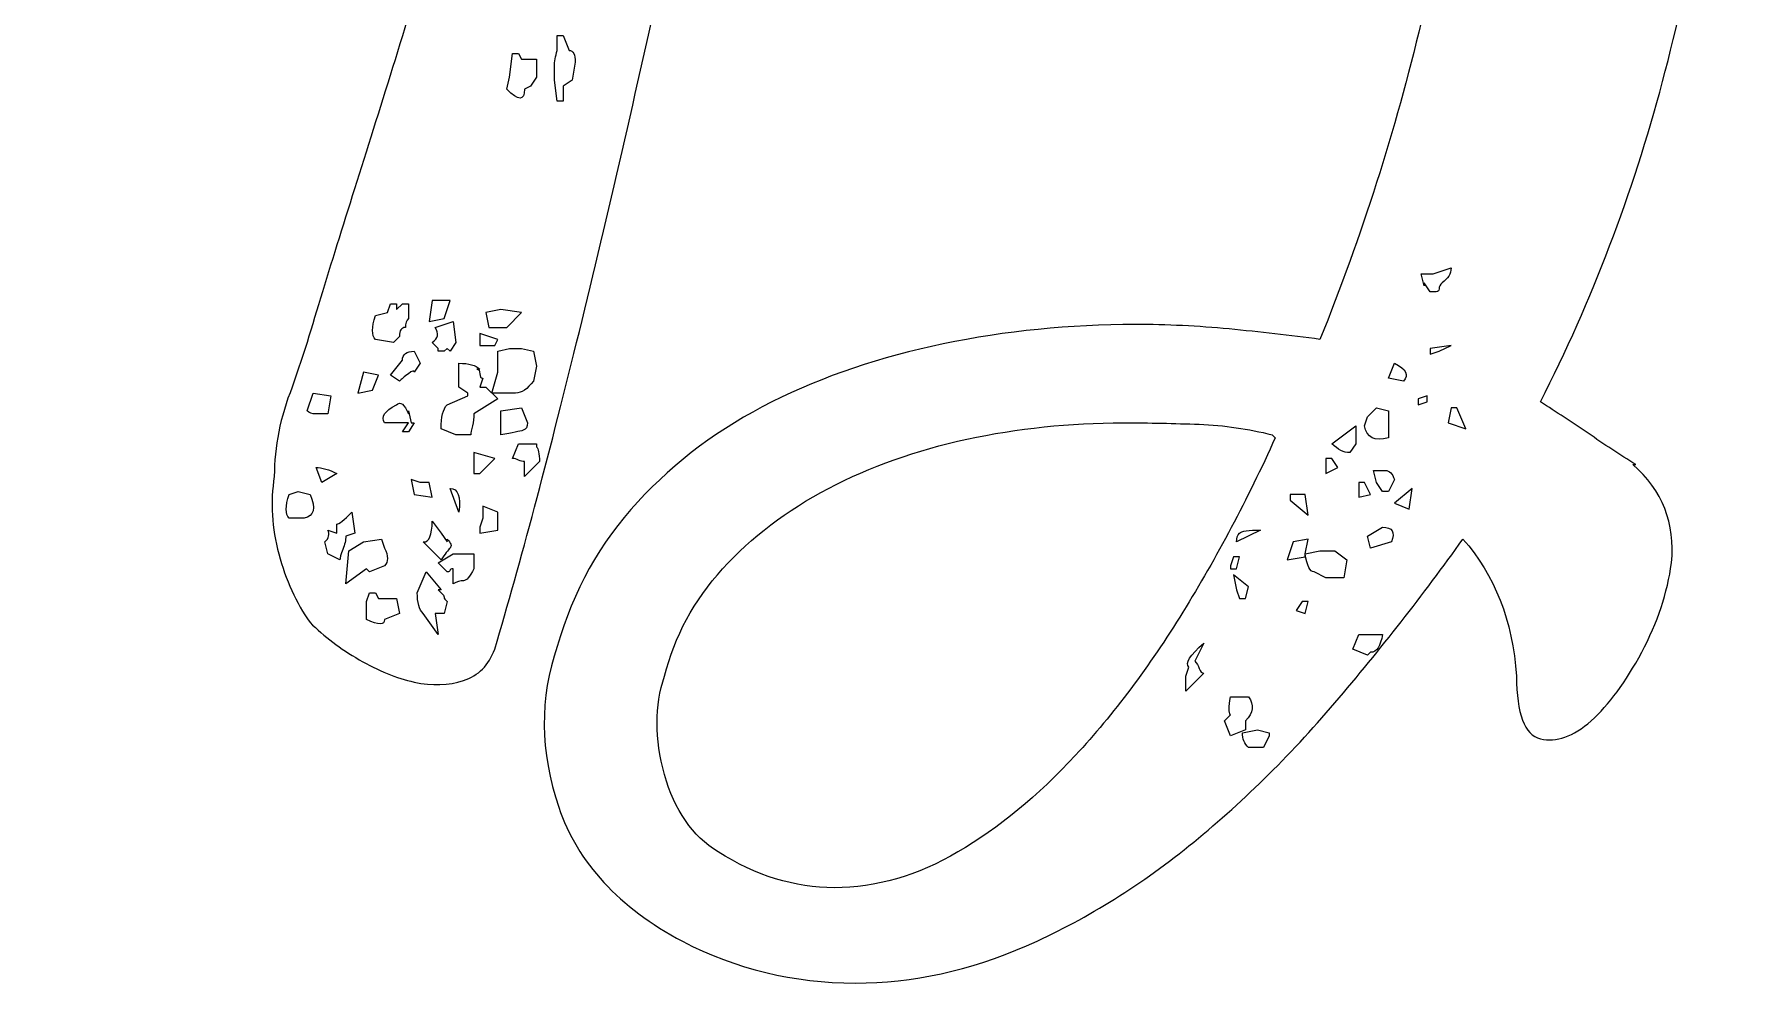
# Model space of a CAD drawing. Header units: inches. Extents: x 148 to 932, y -934 to -146.
# Drawn here: x 147.8 to 379.3, y -884.3 to -754.9 of the extents above; entities that cross this region are included whole.
import ezdxf

# ---------------------------------------------------------------- set-up
doc = ezdxf.new("R2010")
doc.units = ezdxf.units.IN
doc.header["$MEASUREMENT"] = 0
doc.layers.add('Layer 1', color=7, linetype='Continuous')

# ---------------------------------------------------------------- blocks, each defined once
blk = doc.blocks.new('block 3')
at = {"layer": 'Layer 1', "lineweight": 0}
for points in [[(203.75, -793.72), (204.56, -791.28), (202.12, -791.28), (201.72, -794.12), (203.75, -793.72)], [(211.47, -792.5), (209.44, -792.91), (209.84, -794.94), (212.28, -794.94), (214.31, -792.91), (211.47, -792.5)], [(208.62, -797.37), (210.65, -797.37), (211.06, -796.56), (208.62, -795.75), (208.62, -797.37)], [(341.01, -797.37), (338.17, -797.78), (338.17, -798.59), (339.38, -798.18), (341.01, -797.37)], [(194.81, -801.43), (192.78, -801.03), (191.97, -803.87), (194, -803.46), (194.81, -801.43)], [(336.54, -804.68), (336.54, -805.49), (337.76, -805.09), (337.76, -804.27), (336.54, -804.68)], [(340.6, -807.93), (343.04, -808.74), (341.82, -805.9), (341.01, -805.9), (340.6, -807.93)], [(207.81, -811.99), (207.81, -814.83), (208.62, -814.83), (210.65, -812.8), (207.81, -811.99)], [(325.58, -814.02), (324.77, -812.8), (323.95, -812.8), (323.95, -814.83), (325.58, -814.02)], [(200.5, -816.05), (199.28, -815.65), (199.69, -817.68), (202.12, -818.08), (201.72, -816.05), (200.5, -816.05)], [(329.23, -816.05), (328.42, -816.05), (328.42, -818.08), (330.04, -817.68), (329.23, -816.05)], [(335.32, -819.71), (335.73, -816.86), (333.29, -818.89), (335.32, -819.71)], [(208.62, -822.96), (211.06, -822.55), (211.06, -820.11), (209.03, -819.3), (209.03, -820.92), (208.62, -822.14), (208.62, -822.96)], [(321.52, -820.52), (321.11, -817.68), (319.08, -817.68), (319.08, -818.49), (321.52, -820.52)], [(318.67, -826.61), (321.11, -826.2), (321.11, -825.8), (321.52, -823.77), (319.49, -824.17), (318.67, -826.61)], [(310.96, -827.83), (311.77, -827.83), (312.18, -826.2), (311.36, -826.2), (310.96, -827.42), (310.96, -827.83)], [(311.36, -828.64), (311.77, -830.67), (312.18, -831.89), (312.99, -831.89), (313.39, -830.27), (311.36, -828.64)], [(321.11, -833.92), (321.52, -832.3), (320.7, -832.3), (319.89, -833.51), (321.11, -833.92)]]:
    blk.add_lwpolyline(points, dxfattribs=at)
for points, knots in [([(240.3, -598.39), (240.3, -598.39), (238.27, -597.98), (238.27, -597.98), (251.53, -592.29), (264.8, -588.64), (278.06, -587.01), (298.37, -585.66), (315.22, -588.78), (328.62, -596.36), (342.02, -603.94), (352.58, -614.02), (360.3, -626.61), (368.01, -639.2), (373.22, -653.41), (375.93, -669.25), (378.64, -685.09), (379.31, -700.72), (377.96, -716.15), (376.61, -731.05), (373.9, -746.14), (369.84, -761.43), (365.78, -776.73), (360.23, -791.28), (353.19, -805.09), (355.36, -806.44), (357.52, -807.87), (359.69, -809.35), (361.85, -810.84), (364.02, -812.26), (366.19, -813.62), (366.19, -813.62), (365.78, -813.62), (365.78, -813.62), (369.84, -817.14), (371.6, -821.6), (371.06, -827.02), (370.51, -831.08), (369.16, -835.14), (367, -839.2), (364.83, -843.26), (362.53, -846.37), (360.1, -848.54), (357.66, -850.7), (355.36, -851.52), (353.19, -850.98), (351.02, -850.43), (349.94, -847.59), (349.94, -842.45), (349.4, -834.87), (346.96, -828.64), (342.63, -823.77), (337.22, -831.35), (331.4, -838.79), (325.17, -846.1), (318.94, -853.41), (312.31, -859.91), (305.27, -865.6), (298.23, -871.28), (290.86, -875.81), (283.14, -879.2), (275.42, -882.58), (267.64, -884.28), (259.79, -884.28), (251.4, -884.28), (243.55, -882.38), (236.24, -878.59), (227.57, -873.98), (221.95, -867.89), (219.38, -860.32), (216.81, -852.73), (216.74, -845.42), (219.18, -838.39), (221.34, -830.81), (225, -824.24), (230.15, -818.69), (235.28, -813.15), (241.38, -808.61), (248.42, -805.09), (255.46, -801.57), (263.24, -798.93), (271.77, -797.17), (280.3, -795.41), (289.03, -794.53), (297.96, -794.53), (302.29, -794.53), (306.55, -794.73), (310.75, -795.14), (314.95, -795.54), (319.08, -796.02), (323.14, -796.56), (328.83, -782.49), (333.43, -768.07), (336.95, -753.31), (340.46, -738.56), (342.9, -724.28), (344.26, -710.47), (345.07, -699.64), (345, -687.39), (344.06, -673.72), (343.1, -660.05), (340.26, -647.32), (335.53, -635.54), (330.79, -623.77), (323.75, -614.29), (314.41, -607.12), (305.07, -599.95), (292.68, -597.31), (277.25, -599.2), (269.94, -600.28), (262.29, -602.52), (254.31, -605.9), (246.32, -609.29), (238.53, -613.68), (230.96, -619.1), (223.38, -624.51), (216.2, -630.81), (209.44, -637.98), (202.66, -645.16), (196.71, -652.8), (191.57, -660.92), (191.57, -660.92), (191.57, -660.52), (191.57, -660.52), (191.57, -660.52), (189.13, -663.36), (189.13, -663.36), (189.13, -663.36), (186.69, -667.42), (186.69, -667.42), (186.69, -667.42), (184.26, -671.89), (184.26, -671.89), (184.26, -671.89), (184.26, -670.67), (184.26, -670.67), (184.26, -670.67), (185.07, -669.05), (185.07, -669.05), (185.07, -669.05), (181.82, -669.05), (181.82, -669.05), (181.82, -669.32), (181.75, -669.59), (181.62, -669.86), (181.48, -670.13), (181.41, -670.4), (181.41, -670.67), (179.79, -672.57), (179.92, -673.51), (181.82, -673.51), (181.82, -673.51), (182.63, -673.92), (182.63, -673.92), (180.2, -678.53), (178.23, -682.79), (176.74, -686.71), (175.25, -690.64), (174.37, -694.09), (174.1, -697.07), (173.83, -701.4), (174.71, -705.19), (176.74, -708.44), (178.77, -711.68), (181.55, -714.12), (185.07, -715.75), (185.88, -717.1), (184.73, -718.05), (181.62, -718.59), (178.5, -719.13), (175.46, -719.27), (172.48, -719), (162.19, -718.46), (155.42, -715.21), (152.18, -709.25), (148.93, -703.3), (147.84, -696.25), (148.93, -688.13), (149.74, -680.82), (152.44, -672.97), (157.05, -664.58), (157.59, -663.5), (158.33, -662.21), (159.28, -660.72), (160.23, -659.24), (161.11, -657.95), (161.92, -656.86), (170.58, -644.41), (181.62, -633.04), (195.02, -622.75), (208.42, -612.47), (222.7, -604.21), (237.86, -597.98), (237.86, -597.98), (237.86, -601.23), (237.86, -601.23), (237.86, -601.23), (240.7, -601.23), (240.7, -601.23), (240.7, -601.23), (240.3, -598.39), (240.3, -598.39)], [0, 0, 0, 0, 1, 1, 1, 2, 2, 2, 3, 3, 3, 4, 4, 4, 5, 5, 5, 6, 6, 6, 7, 7, 7, 8, 8, 8, 9, 9, 9, 10, 10, 10, 11, 11, 11, 12, 12, 12, 13, 13, 13, 14, 14, 14, 15, 15, 15, 16, 16, 16, 17, 17, 17, 18, 18, 18, 19, 19, 19, 20, 20, 20, 21, 21, 21, 22, 22, 22, 23, 23, 23, 24, 24, 24, 25, 25, 25, 26, 26, 26, 27, 27, 27, 28, 28, 28, 29, 29, 29, 30, 30, 30, 31, 31, 31, 32, 32, 32, 33, 33, 33, 34, 34, 34, 35, 35, 35, 36, 36, 36, 37, 37, 37, 38, 38, 38, 39, 39, 39, 40, 40, 40, 41, 41, 41, 42, 42, 42, 43, 43, 43, 44, 44, 44, 45, 45, 45, 46, 46, 46, 47, 47, 47, 48, 48, 48, 49, 49, 49, 50, 50, 50, 51, 51, 51, 52, 52, 52, 53, 53, 53, 54, 54, 54, 55, 55, 55, 56, 56, 56, 57, 57, 57, 58, 58, 58, 59, 59, 59, 60, 60, 60, 61, 61, 61, 62, 62, 62, 63, 63, 63, 64, 64, 64, 65, 65, 65, 66, 66, 66, 67, 67, 67, 67]), ([(252.89, -645.49), (250.45, -660.66), (247.54, -677.03), (244.16, -694.63), (240.77, -712.23), (237.18, -729.69), (233.39, -747.02), (229.6, -764.34), (225.74, -780.99), (221.82, -796.97), (217.89, -812.94), (214.17, -826.88), (210.65, -838.79), (209.84, -840.96), (208.42, -842.38), (206.39, -843.06), (204.36, -843.73), (202.12, -843.8), (199.69, -843.26), (197.25, -842.72), (194.75, -841.71), (192.18, -840.21), (189.6, -838.73), (187.37, -837.04), (185.47, -835.14), (183.58, -832.44), (182.16, -829.32), (181.21, -825.8), (180.26, -822.28), (180.06, -818.76), (180.6, -815.24), (180.6, -811.18), (181.41, -807.12), (183.04, -803.06), (183.04, -803.06), (185.07, -796.97), (185.07, -796.97), (187.77, -788.03), (190.89, -778.02), (194.41, -766.91), (197.92, -755.82), (201.52, -743.97), (205.17, -731.38), (208.83, -718.79), (212.54, -705.66), (216.34, -691.99), (220.13, -678.32), (223.78, -664.45), (227.3, -650.37), (228.93, -642.79), (231.36, -637.1), (234.61, -633.31), (237.86, -629.52), (240.97, -627.62), (243.95, -627.62), (246.93, -627.62), (249.3, -629.18), (251.06, -632.3), (252.82, -635.41), (253.43, -639.81), (252.89, -645.49)], [0, 0, 0, 0, 1, 1, 1, 2, 2, 2, 3, 3, 3, 4, 4, 4, 5, 5, 5, 6, 6, 6, 7, 7, 7, 8, 8, 8, 9, 9, 9, 10, 10, 10, 11, 11, 11, 12, 12, 12, 13, 13, 13, 14, 14, 14, 15, 15, 15, 16, 16, 16, 17, 17, 17, 18, 18, 18, 19, 19, 19, 20, 20, 20, 20]), ([(219.99, -762.04), (219.99, -762.04), (221.21, -761.23), (221.21, -761.23), (221.21, -761.23), (221.62, -758.79), (221.62, -758.79), (221.62, -757.71), (221.34, -757.17), (220.81, -757.17), (220.81, -757.17), (219.99, -755.14), (219.99, -755.14), (219.99, -755.14), (219.18, -755.14), (219.18, -755.14), (219.18, -755.14), (219.18, -757.17), (219.18, -757.17), (218.91, -757.98), (218.78, -758.73), (218.78, -759.4), (218.78, -760.08), (218.78, -760.69), (218.78, -761.23), (218.78, -761.23), (219.18, -764.07), (219.18, -764.07), (219.18, -764.07), (219.99, -764.07), (219.99, -764.07), (219.99, -764.07), (219.99, -762.04), (219.99, -762.04)], [0, 0, 0, 0, 1, 1, 1, 2, 2, 2, 3, 3, 3, 4, 4, 4, 5, 5, 5, 6, 6, 6, 7, 7, 7, 8, 8, 8, 9, 9, 9, 10, 10, 10, 11, 11, 11, 11]), ([(216.34, -760.82), (216.34, -760.82), (216.34, -758.39), (216.34, -758.39), (216.34, -758.39), (214.31, -758.39), (214.31, -758.39), (214.31, -758.39), (213.9, -757.58), (213.9, -757.58), (213.9, -757.58), (213.09, -757.58), (213.09, -757.58), (213.09, -757.58), (212.68, -760.82), (212.68, -760.82), (212.68, -760.82), (212.28, -762.45), (212.28, -762.45), (213.9, -764.07), (214.71, -764.07), (214.71, -762.45), (214.71, -762.45), (215.53, -762.04), (215.53, -762.04), (215.53, -762.04), (216.34, -760.82), (216.34, -760.82)], [0, 0, 0, 0, 1, 1, 1, 2, 2, 2, 3, 3, 3, 4, 4, 4, 5, 5, 5, 6, 6, 6, 7, 7, 7, 8, 8, 8, 9, 9, 9, 9]), ([(337.35, -789.25), (337.35, -789.25), (337.35, -788.84), (337.35, -788.84), (337.35, -788.84), (338.17, -790.06), (338.17, -790.06), (338.17, -790.06), (338.98, -790.06), (338.98, -790.06), (339.25, -790.06), (339.38, -789.93), (339.38, -789.66), (339.38, -789.39), (339.52, -789.12), (339.79, -788.84), (340.6, -788.31), (341.01, -787.63), (341.01, -786.81), (341.01, -786.81), (338.57, -787.63), (338.57, -787.63), (338.57, -787.63), (336.95, -787.63), (336.95, -787.63), (336.95, -787.63), (337.35, -789.25), (337.35, -789.25)], [0, 0, 0, 0, 1, 1, 1, 2, 2, 2, 3, 3, 3, 4, 4, 4, 5, 5, 5, 6, 6, 6, 7, 7, 7, 8, 8, 8, 9, 9, 9, 9]), ([(197.66, -796.15), (197.66, -795.34), (197.92, -794.94), (198.47, -794.94), (198.47, -794.39), (198.6, -793.99), (198.88, -793.72), (198.88, -793.72), (198.88, -791.69), (198.88, -791.69), (198.88, -791.69), (198.06, -791.69), (198.06, -791.69), (198.06, -791.69), (197.25, -792.5), (197.25, -792.5), (197.25, -792.5), (197.25, -791.69), (197.25, -791.69), (197.25, -791.69), (196.44, -791.69), (196.44, -791.69), (196.44, -791.69), (196.03, -792.91), (196.03, -792.91), (196.03, -792.91), (194.41, -793.31), (194.41, -793.31), (193.86, -794.94), (193.86, -796.02), (194.41, -796.56), (194.41, -796.56), (196.85, -796.97), (196.85, -796.97), (196.85, -796.97), (197.66, -796.15), (197.66, -796.15)], [0, 0, 0, 0, 1, 1, 1, 2, 2, 2, 3, 3, 3, 4, 4, 4, 5, 5, 5, 6, 6, 6, 7, 7, 7, 8, 8, 8, 9, 9, 9, 10, 10, 10, 11, 11, 11, 12, 12, 12, 12]), ([(204.15, -797.78), (204.15, -797.78), (204.56, -798.18), (204.56, -798.18), (204.56, -798.18), (205.37, -796.97), (205.37, -796.97), (205.37, -796.97), (204.97, -794.12), (204.97, -794.12), (204.97, -794.12), (202.53, -794.94), (202.53, -794.94), (203.07, -795.75), (202.94, -796.43), (202.12, -796.97), (202.12, -796.97), (202.94, -797.78), (202.94, -797.78), (202.94, -797.78), (202.94, -798.18), (202.94, -798.18), (202.94, -798.18), (203.75, -798.18), (203.75, -798.18), (203.75, -798.18), (204.15, -797.78), (204.15, -797.78)], [0, 0, 0, 0, 1, 1, 1, 2, 2, 2, 3, 3, 3, 4, 4, 4, 5, 5, 5, 6, 6, 6, 7, 7, 7, 8, 8, 8, 9, 9, 9, 9]), ([(197.66, -802.24), (197.92, -801.98), (198.33, -801.63), (198.88, -801.23), (199.42, -800.82), (199.69, -800.76), (199.69, -801.03), (199.69, -801.03), (200.5, -799.81), (200.5, -799.81), (200.5, -799.81), (199.69, -798.18), (199.69, -798.18), (198.6, -798.18), (198.06, -798.59), (198.06, -799.4), (198.06, -799.4), (196.44, -801.43), (196.44, -801.43), (196.44, -801.43), (197.66, -802.24), (197.66, -802.24)], [0, 0, 0, 0, 1, 1, 1, 2, 2, 2, 3, 3, 3, 4, 4, 4, 5, 5, 5, 6, 6, 6, 7, 7, 7, 7]), ([(212.68, -797.78), (212.68, -797.78), (211.06, -798.18), (211.06, -798.18), (211.06, -798.18), (211.06, -801.03), (211.06, -801.03), (211.06, -801.03), (210.25, -803.87), (210.25, -803.87), (210.25, -803.87), (213.5, -803.87), (213.5, -803.87), (214.31, -803.87), (215.12, -803.33), (215.93, -802.24), (215.93, -802.24), (216.34, -800.21), (216.34, -800.21), (216.34, -800.21), (215.93, -798.18), (215.93, -798.18), (215.93, -798.18), (214.31, -797.78), (214.31, -797.78), (214.31, -797.78), (212.68, -797.78), (212.68, -797.78)], [0, 0, 0, 0, 1, 1, 1, 2, 2, 2, 3, 3, 3, 4, 4, 4, 5, 5, 5, 6, 6, 6, 7, 7, 7, 8, 8, 8, 9, 9, 9, 9]), ([(207, -803.87), (207, -803.87), (207, -804.27), (207, -804.27), (207, -804.27), (204.15, -805.49), (204.15, -805.49), (203.61, -806.04), (203.34, -807.12), (203.34, -808.74), (203.34, -808.74), (205.37, -809.56), (205.37, -809.56), (205.37, -809.56), (207.4, -809.56), (207.4, -809.56), (207.4, -809.29), (207.47, -808.88), (207.61, -808.34), (207.74, -807.8), (207.81, -807.26), (207.81, -806.71), (207.81, -806.71), (211.06, -804.68), (211.06, -804.68), (211.06, -804.68), (209.44, -803.06), (209.44, -803.06), (209.44, -803.06), (208.62, -803.06), (208.62, -803.06), (208.62, -803.06), (209.03, -801.84), (209.03, -801.84), (208.76, -801.84), (208.62, -801.63), (208.62, -801.23), (208.62, -800.82), (208.48, -800.62), (208.22, -800.62), (208.22, -800.62), (208.62, -800.62), (208.62, -800.62), (208.08, -800.08), (207.13, -799.81), (205.78, -799.81), (205.78, -799.81), (205.78, -803.06), (205.78, -803.06), (205.78, -803.06), (207, -803.87), (207, -803.87)], [0, 0, 0, 0, 1, 1, 1, 2, 2, 2, 3, 3, 3, 4, 4, 4, 5, 5, 5, 6, 6, 6, 7, 7, 7, 8, 8, 8, 9, 9, 9, 10, 10, 10, 11, 11, 11, 12, 12, 12, 13, 13, 13, 14, 14, 14, 15, 15, 15, 16, 16, 16, 17, 17, 17, 17]), ([(332.48, -801.84), (332.48, -801.84), (334.51, -802.24), (334.51, -802.24), (335.32, -801.43), (334.92, -800.62), (333.29, -799.81), (333.29, -799.81), (332.48, -801.84), (332.48, -801.84)], [0, 0, 0, 0, 1, 1, 1, 2, 2, 2, 3, 3, 3, 3]), ([(187.91, -806.71), (187.91, -806.71), (188.32, -804.27), (188.32, -804.27), (188.32, -804.27), (185.88, -803.87), (185.88, -803.87), (185.88, -803.87), (185.07, -806.31), (185.07, -806.31), (185.34, -806.58), (185.74, -806.71), (186.29, -806.71), (186.29, -806.71), (186.69, -806.71), (186.69, -806.71), (186.69, -806.71), (187.91, -806.71), (187.91, -806.71)], [0, 0, 0, 0, 1, 1, 1, 2, 2, 2, 3, 3, 3, 4, 4, 4, 5, 5, 5, 6, 6, 6, 6]), ([(199.69, -807.93), (199.69, -807.93), (199.28, -807.93), (199.28, -807.93), (199.28, -807.93), (198.88, -806.31), (198.88, -806.31), (198.88, -806.31), (198.88, -806.71), (198.88, -806.71), (198.33, -805.36), (197.79, -804.96), (197.25, -805.49), (195.63, -806.31), (195.08, -807.12), (195.63, -807.93), (195.63, -807.93), (198.88, -807.93), (198.88, -807.93), (198.88, -807.93), (198.06, -809.15), (198.06, -809.15), (198.06, -809.15), (198.88, -809.15), (198.88, -809.15), (198.88, -809.15), (199.69, -807.93), (199.69, -807.93)], [0, 0, 0, 0, 1, 1, 1, 2, 2, 2, 3, 3, 3, 4, 4, 4, 5, 5, 5, 6, 6, 6, 7, 7, 7, 8, 8, 8, 9, 9, 9, 9]), ([(214.31, -805.9), (214.31, -805.9), (211.47, -806.31), (211.47, -806.31), (211.47, -806.31), (211.47, -809.56), (211.47, -809.56), (213.09, -809.29), (214.1, -809.08), (214.51, -808.95), (214.92, -808.81), (215.12, -808.48), (215.12, -807.93), (215.12, -807.93), (214.31, -805.9), (214.31, -805.9)], [0, 0, 0, 0, 1, 1, 1, 2, 2, 2, 3, 3, 3, 4, 4, 4, 5, 5, 5, 5]), ([(329.23, -808.34), (329.5, -809.96), (330.58, -810.51), (332.48, -809.96), (332.48, -809.96), (332.48, -806.31), (332.48, -806.31), (332.48, -806.31), (330.86, -805.9), (330.86, -805.9), (330.86, -805.9), (329.64, -807.12), (329.64, -807.12), (329.64, -807.12), (329.23, -808.34), (329.23, -808.34)], [0, 0, 0, 0, 1, 1, 1, 2, 2, 2, 3, 3, 3, 4, 4, 4, 5, 5, 5, 5]), ([(316.64, -809.56), (313.39, -808.74), (310.08, -808.27), (306.69, -808.13), (303.31, -808), (299.85, -807.93), (296.34, -807.93), (289.03, -807.93), (281.92, -808.68), (275.02, -810.16), (268.12, -811.65), (261.82, -813.89), (256.14, -816.86), (250.45, -819.85), (245.64, -823.5), (241.72, -827.83), (237.79, -832.16), (235.15, -837.04), (233.8, -842.45), (232.44, -846.51), (232.44, -850.98), (233.8, -855.85), (235.15, -860.72), (237.59, -864.24), (241.11, -866.41), (246.25, -869.66), (251.53, -871.28), (256.95, -871.28), (262.63, -871.28), (268.25, -869.66), (273.8, -866.41), (279.35, -863.16), (284.7, -858.76), (289.84, -853.21), (294.98, -847.66), (299.85, -841.17), (304.46, -833.72), (309.06, -826.27), (313.26, -818.36), (317.05, -809.96), (317.05, -809.96), (316.64, -809.56), (316.64, -809.56)], [0, 0, 0, 0, 1, 1, 1, 2, 2, 2, 3, 3, 3, 4, 4, 4, 5, 5, 5, 6, 6, 6, 7, 7, 7, 8, 8, 8, 9, 9, 9, 10, 10, 10, 11, 11, 11, 12, 12, 12, 13, 13, 13, 14, 14, 14, 14]), ([(328.01, -810.77), (328.01, -810.77), (328.01, -808.34), (328.01, -808.34), (328.01, -808.34), (324.77, -810.77), (324.77, -810.77), (325.58, -811.59), (326.39, -811.99), (327.2, -811.99), (327.2, -811.99), (328.01, -810.77), (328.01, -810.77)], [0, 0, 0, 0, 1, 1, 1, 2, 2, 2, 3, 3, 3, 4, 4, 4, 4]), ([(216.34, -810.77), (216.34, -810.77), (213.9, -810.77), (213.9, -810.77), (213.9, -810.77), (213.09, -812.8), (213.09, -812.8), (213.36, -812.8), (213.63, -812.87), (213.9, -813.01), (214.17, -813.15), (214.44, -813.21), (214.71, -813.21), (214.71, -813.21), (214.71, -815.24), (214.71, -815.24), (214.71, -815.24), (216.74, -813.21), (216.74, -813.21), (216.74, -812.13), (216.6, -811.45), (216.34, -811.18), (216.34, -811.18), (216.34, -810.77), (216.34, -810.77)], [0, 0, 0, 0, 1, 1, 1, 2, 2, 2, 3, 3, 3, 4, 4, 4, 5, 5, 5, 6, 6, 6, 7, 7, 7, 8, 8, 8, 8]), ([(187.1, -816.05), (187.1, -816.05), (189.13, -814.83), (189.13, -814.83), (188.05, -814.29), (187.1, -814.02), (186.29, -814.02), (186.29, -814.02), (187.1, -816.05), (187.1, -816.05)], [0, 0, 0, 0, 1, 1, 1, 2, 2, 2, 3, 3, 3, 3]), ([(330.45, -814.43), (330.45, -814.43), (330.86, -816.05), (330.86, -816.05), (330.86, -816.05), (331.67, -817.27), (331.67, -817.27), (331.67, -817.27), (332.48, -817.27), (332.48, -817.27), (332.48, -817.27), (333.29, -815.65), (333.29, -815.65), (333.02, -814.83), (332.61, -814.43), (332.08, -814.43), (332.08, -814.43), (330.45, -814.43), (330.45, -814.43)], [0, 0, 0, 0, 1, 1, 1, 2, 2, 2, 3, 3, 3, 4, 4, 4, 5, 5, 5, 6, 6, 6, 6]), ([(205.78, -820.11), (206.05, -817.95), (205.64, -816.86), (204.56, -816.86), (204.56, -816.86), (205.78, -820.11), (205.78, -820.11)], [0, 0, 0, 0, 1, 1, 1, 2, 2, 2, 2]), ([(182.63, -817.68), (182.09, -819.3), (182.09, -820.39), (182.63, -820.92), (182.63, -820.92), (184.66, -820.92), (184.66, -820.92), (186.01, -820.66), (186.29, -819.57), (185.47, -817.68), (185.47, -817.68), (183.85, -817.27), (183.85, -817.27), (183.85, -817.27), (182.63, -817.68), (182.63, -817.68)], [0, 0, 0, 0, 1, 1, 1, 2, 2, 2, 3, 3, 3, 4, 4, 4, 5, 5, 5, 5]), ([(187.91, -825.8), (187.91, -825.8), (189.54, -826.61), (189.54, -826.61), (189.54, -826.34), (189.67, -825.87), (189.94, -825.19), (190.21, -824.52), (190.35, -823.91), (190.35, -823.36), (190.35, -823.36), (191.57, -822.96), (191.57, -822.96), (191.57, -822.96), (191.16, -820.11), (191.16, -820.11), (190.08, -821.2), (189.4, -821.74), (189.13, -821.74), (189.13, -821.74), (189.13, -822.96), (189.13, -822.96), (189.13, -822.96), (187.91, -822.55), (187.91, -822.55), (188.18, -823.09), (188.05, -823.64), (187.51, -824.17), (187.51, -824.17), (187.91, -825.8), (187.91, -825.8)], [0, 0, 0, 0, 1, 1, 1, 2, 2, 2, 3, 3, 3, 4, 4, 4, 5, 5, 5, 6, 6, 6, 7, 7, 7, 8, 8, 8, 9, 9, 9, 10, 10, 10, 10]), ([(202.12, -821.33), (202.12, -823.23), (201.72, -824.17), (200.91, -824.17), (200.91, -824.17), (203.34, -826.61), (203.34, -826.61), (203.88, -825.8), (204.29, -825.26), (204.56, -824.99), (204.83, -824.72), (204.69, -824.31), (204.15, -823.77), (204.15, -823.77), (204.15, -824.17), (204.15, -824.17), (204.15, -824.17), (203.34, -822.96), (203.34, -822.96), (203.34, -822.96), (202.12, -821.33), (202.12, -821.33)], [0, 0, 0, 0, 1, 1, 1, 2, 2, 2, 3, 3, 3, 4, 4, 4, 5, 5, 5, 6, 6, 6, 7, 7, 7, 7]), ([(193.6, -828.24), (193.6, -828.24), (195.63, -827.42), (195.63, -827.42), (196.17, -826.88), (196.17, -826.07), (195.63, -824.99), (195.63, -824.99), (195.22, -823.77), (195.22, -823.77), (195.22, -823.77), (192.78, -824.17), (192.78, -824.17), (192.78, -824.17), (190.75, -825.39), (190.75, -825.39), (190.75, -825.39), (190.35, -829.86), (190.35, -829.86), (190.35, -829.86), (193.19, -827.83), (193.19, -827.83), (193.19, -827.83), (193.6, -828.24), (193.6, -828.24)], [0, 0, 0, 0, 1, 1, 1, 2, 2, 2, 3, 3, 3, 4, 4, 4, 5, 5, 5, 6, 6, 6, 7, 7, 7, 8, 8, 8, 8]), ([(315.02, -822.55), (313.39, -822.55), (312.44, -822.69), (312.18, -822.96), (311.9, -823.23), (311.77, -823.64), (311.77, -824.17), (311.77, -824.17), (315.02, -822.55), (315.02, -822.55)], [0, 0, 0, 0, 1, 1, 1, 2, 2, 2, 3, 3, 3, 3]), ([(330.04, -824.99), (330.04, -824.99), (332.89, -824.17), (332.89, -824.17), (333.43, -822.82), (333.02, -822.14), (331.67, -822.14), (331.67, -822.14), (329.64, -823.36), (329.64, -823.36), (329.64, -823.36), (330.04, -824.99), (330.04, -824.99)], [0, 0, 0, 0, 1, 1, 1, 2, 2, 2, 3, 3, 3, 4, 4, 4, 4]), ([(204.15, -828.24), (204.42, -828.24), (204.56, -828.17), (204.56, -828.03), (204.56, -827.9), (204.69, -827.83), (204.97, -827.83), (204.97, -827.83), (204.97, -829.86), (204.97, -829.86), (205.51, -829.59), (205.98, -829.45), (206.39, -829.45), (206.8, -829.45), (207.26, -828.91), (207.81, -827.83), (207.81, -827.83), (207.81, -825.8), (207.81, -825.8), (207.81, -825.8), (204.97, -825.8), (204.97, -825.8), (204.97, -825.8), (202.94, -827.02), (202.94, -827.02), (202.94, -827.02), (204.15, -828.24), (204.15, -828.24)], [0, 0, 0, 0, 1, 1, 1, 2, 2, 2, 3, 3, 3, 4, 4, 4, 5, 5, 5, 6, 6, 6, 7, 7, 7, 8, 8, 8, 9, 9, 9, 9]), ([(321.11, -825.8), (321.38, -827.42), (321.78, -828.24), (322.33, -828.24), (322.33, -828.24), (323.95, -829.05), (323.95, -829.05), (323.95, -829.05), (326.39, -829.05), (326.39, -829.05), (326.39, -829.05), (326.8, -826.61), (326.8, -826.61), (326.8, -826.61), (325.17, -825.39), (325.17, -825.39), (325.17, -825.39), (323.14, -825.39), (323.14, -825.39), (323.14, -825.39), (321.11, -825.8), (321.11, -825.8)], [0, 0, 0, 0, 1, 1, 1, 2, 2, 2, 3, 3, 3, 4, 4, 4, 5, 5, 5, 6, 6, 6, 7, 7, 7, 7]), ([(202.53, -833.92), (202.53, -833.92), (203.75, -833.92), (203.75, -833.92), (203.75, -833.92), (204.15, -832.3), (204.15, -832.3), (203.88, -832.03), (203.75, -831.83), (203.75, -831.69), (203.75, -831.55), (203.61, -831.35), (203.34, -831.08), (203.34, -831.08), (202.94, -830.67), (202.94, -830.67), (202.94, -830.67), (203.34, -830.67), (203.34, -830.67), (203.34, -830.67), (201.31, -828.24), (201.31, -828.24), (201.31, -828.24), (200.09, -831.08), (200.09, -831.08), (200.09, -832.44), (200.36, -833.38), (200.91, -833.92), (200.91, -833.92), (202.94, -836.76), (202.94, -836.76), (202.94, -836.76), (202.53, -833.92), (202.53, -833.92)], [0, 0, 0, 0, 1, 1, 1, 2, 2, 2, 3, 3, 3, 4, 4, 4, 5, 5, 5, 6, 6, 6, 7, 7, 7, 8, 8, 8, 9, 9, 9, 10, 10, 10, 11, 11, 11, 11]), ([(197.25, -831.89), (197.25, -831.89), (194.81, -831.89), (194.81, -831.89), (194.81, -831.89), (194.41, -831.08), (194.41, -831.08), (194.41, -831.08), (193.6, -831.08), (193.6, -831.08), (193.6, -831.08), (193.19, -832.3), (193.19, -832.3), (193.19, -832.3), (193.19, -834.73), (193.19, -834.73), (194.81, -835.54), (195.63, -835.54), (195.63, -834.73), (195.63, -834.73), (197.66, -833.92), (197.66, -833.92), (197.66, -833.92), (197.25, -831.89), (197.25, -831.89)], [0, 0, 0, 0, 1, 1, 1, 2, 2, 2, 3, 3, 3, 4, 4, 4, 5, 5, 5, 6, 6, 6, 7, 7, 7, 8, 8, 8, 8]), ([(330.04, -839.2), (330.86, -839.2), (331.4, -838.39), (331.67, -836.76), (331.67, -836.76), (328.42, -836.76), (328.42, -836.76), (328.42, -836.76), (327.61, -838.79), (327.61, -838.79), (327.61, -838.79), (329.64, -839.6), (329.64, -839.6), (329.64, -839.6), (330.04, -839.2), (330.04, -839.2)], [0, 0, 0, 0, 1, 1, 1, 2, 2, 2, 3, 3, 3, 4, 4, 4, 5, 5, 5, 5]), ([(304.87, -844.48), (304.87, -844.48), (307.3, -842.04), (307.3, -842.04), (307.03, -842.04), (306.83, -841.84), (306.69, -841.43), (306.55, -841.03), (306.35, -840.69), (306.09, -840.42), (306.09, -840.42), (307.3, -837.98), (307.3, -837.98), (305.41, -839.6), (304.73, -840.69), (305.27, -841.23), (305.27, -841.23), (304.87, -842.45), (304.87, -842.45), (304.87, -842.45), (304.87, -844.48), (304.87, -844.48)], [0, 0, 0, 0, 1, 1, 1, 2, 2, 2, 3, 3, 3, 4, 4, 4, 5, 5, 5, 6, 6, 6, 7, 7, 7, 7]), ([(312.99, -849.76), (312.99, -849.76), (312.99, -848.54), (312.99, -848.54), (314.07, -847.45), (314.21, -846.37), (313.39, -845.29), (313.39, -845.29), (310.96, -845.29), (310.96, -845.29), (310.69, -846.64), (310.69, -847.45), (310.96, -847.73), (310.96, -847.73), (310.15, -848.54), (310.15, -848.54), (310.15, -848.54), (310.96, -850.57), (310.96, -850.57), (310.96, -850.57), (312.99, -849.76), (312.99, -849.76)], [0, 0, 0, 0, 1, 1, 1, 2, 2, 2, 3, 3, 3, 4, 4, 4, 5, 5, 5, 6, 6, 6, 7, 7, 7, 7]), ([(315.43, -852.19), (315.43, -852.19), (316.24, -850.57), (316.24, -850.57), (316.24, -850.57), (316.24, -850.16), (316.24, -850.16), (316.24, -850.16), (314.61, -849.76), (314.61, -849.76), (314.61, -849.76), (312.58, -850.16), (312.58, -850.16), (312.58, -850.98), (312.85, -851.65), (313.39, -852.19), (313.39, -852.19), (315.43, -852.19), (315.43, -852.19)], [0, 0, 0, 0, 1, 1, 1, 2, 2, 2, 3, 3, 3, 4, 4, 4, 5, 5, 5, 6, 6, 6, 6])]:
    blk.add_open_spline(points, degree=3, knots=knots, dxfattribs=at)
blk = doc.blocks.new('block 2')
at = {"layer": 'Layer 1'}
blk.add_blockref('block 3', (0, 0), dxfattribs=at)

msp = doc.modelspace()

# ---------------------------------------------------------------- block references
at = {"layer": 'Layer 1'}
msp.add_blockref('block 2', (0, 0), dxfattribs=at)

doc.saveas('drawing.dxf')
